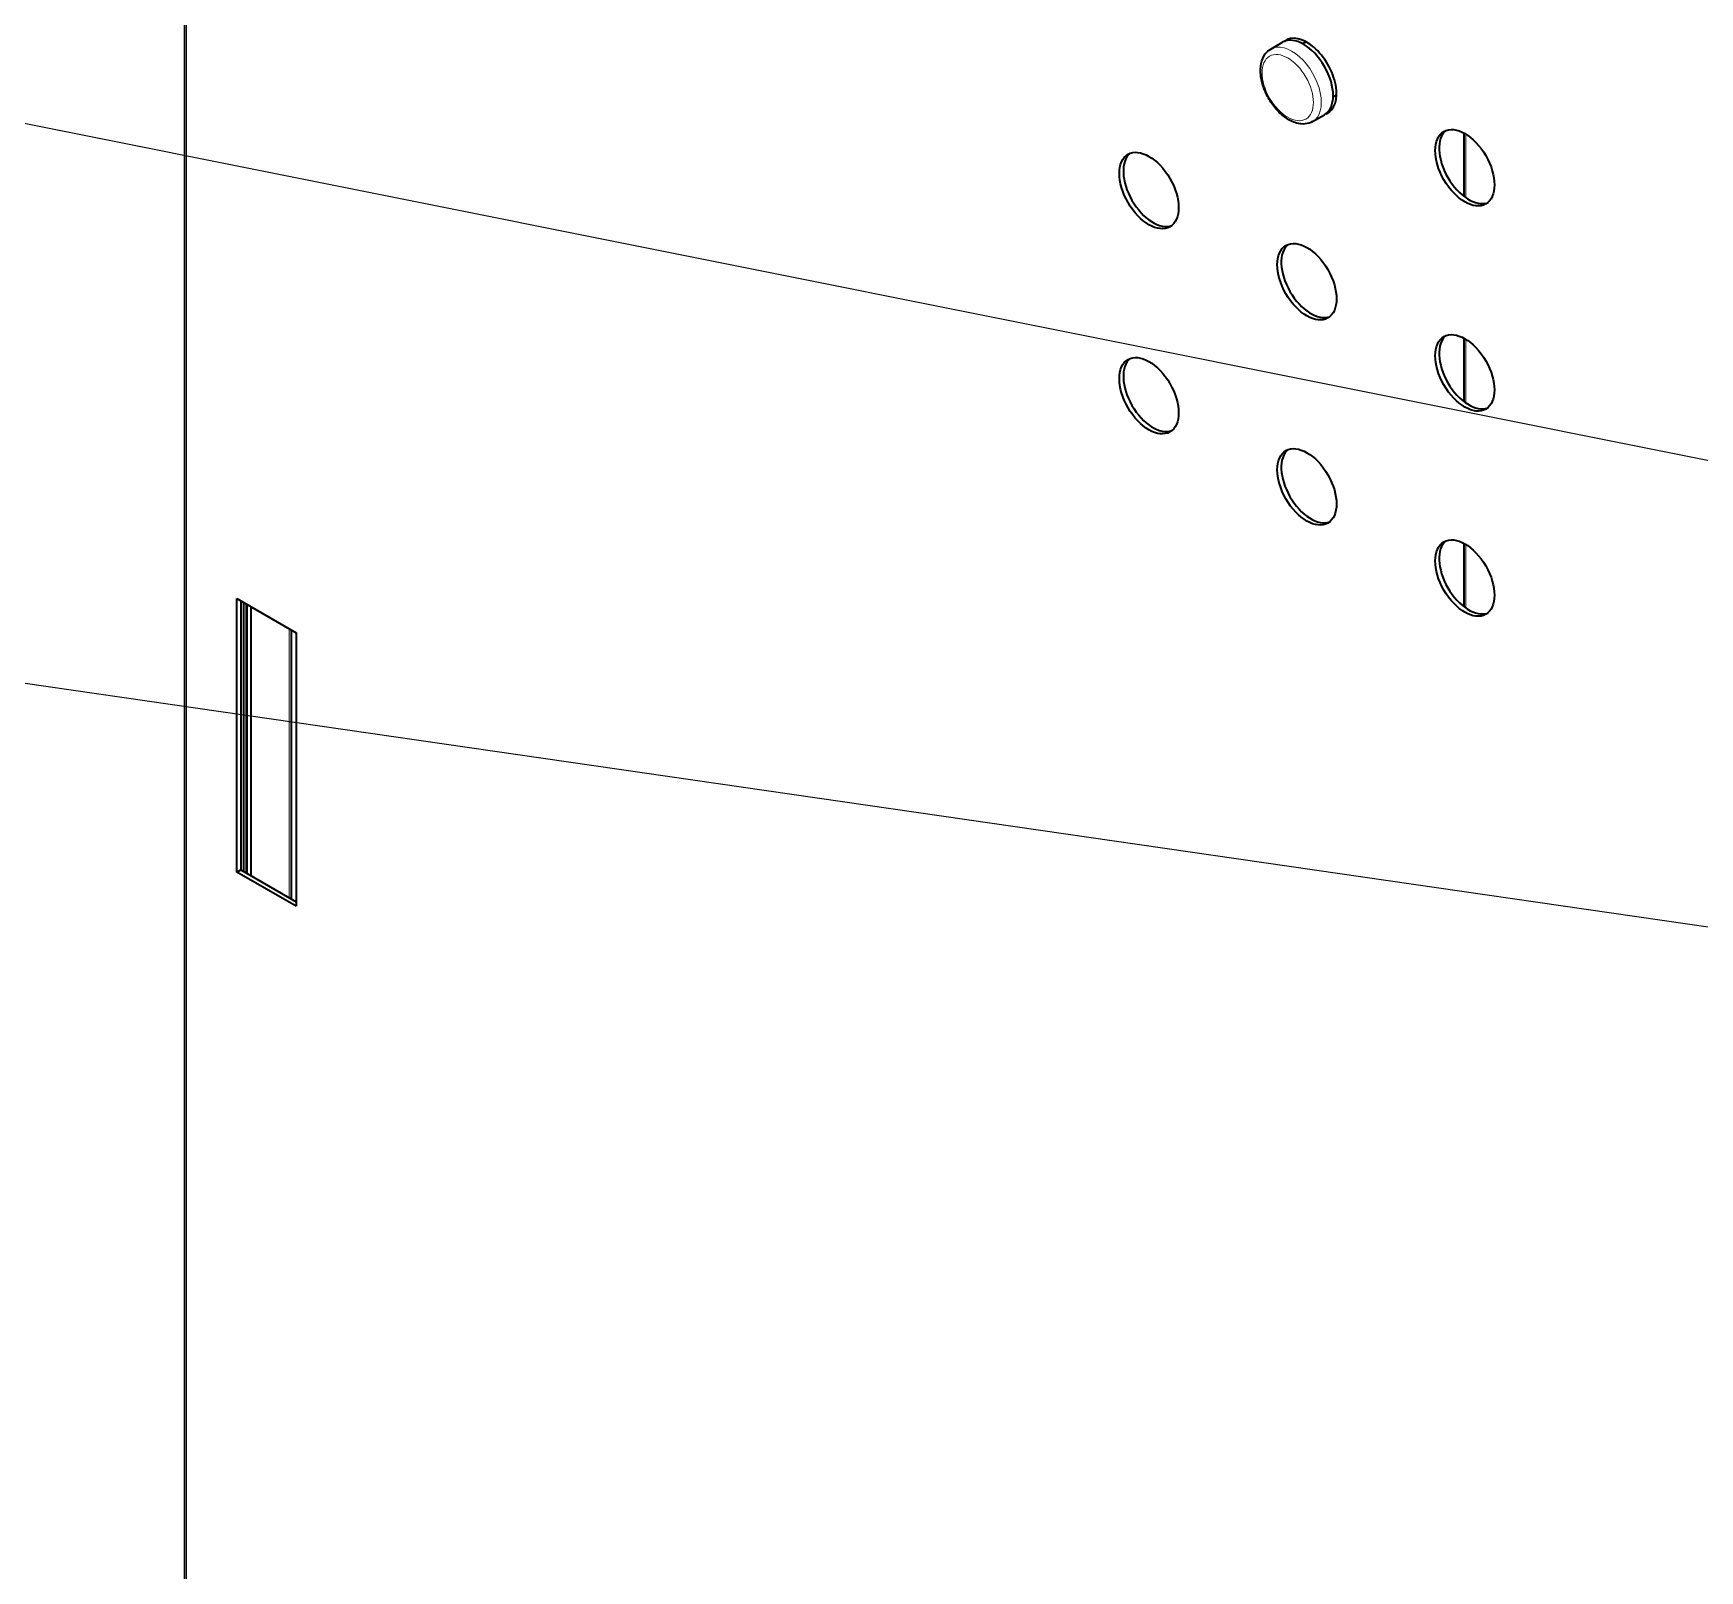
# Model space of a CAD drawing. Header units: millimetres. Extents: x 200 to 5740, y 200 to 4000.
# Drawn here: x 4541 to 5138, y 2715 to 3266 of the extents above; entities that cross this region are included whole.
import ezdxf

# ---------------------------------------------------------------- set-up
doc = ezdxf.new("R2010")
doc.units = ezdxf.units.MM
doc.header["$LTSCALE"] = 20
for name, color, linetype, lineweight in [('可見 (ISO)', 7, 'Continuous', 35), ('窄部可見 (ISO)', 7, 'Continuous', 18), ('符號 (ISO)', 7, 'Continuous', 25)]:
    doc.layers.add(name, color=color, linetype=linetype, lineweight=lineweight)
doc.styles.add('註記文字 (JIS)', font='kaiu.ttf')
doc.dimstyles.new('預設 (JIS)$7', dxfattribs={"dimscale": 20, "dimtxt": 3, "dimasz": 2.5, "dimexe": 2, "dimexo": 1, "dimgap": 0.8, "dimtad": 1, "dimrnd": 1e-08, "dimdsep": 46, "dimtxsty": '註記文字 (JIS)', "dimblk": 'Filled-1', "dimcen": 0.09, "dimdle": 10, "dimclrd": 256, "dimclre": 256, "dimclrt": 256, "dimadec": 0, "dimazin": 2, "dimtfac": 0.833333, "dimtmove": 0, "dimatfit": 3, "dimfxl": 0, "dimtolj": 1, "dimtzin": 0, "dimlwd": -1, "dimlwe": -1, "dimarcsym": 0})

# ---------------------------------------------------------------- blocks, each defined once
blk = doc.blocks.new('Filled-1')
at = {"color": 0}
for p, q in [((0, 0), (-1, 0.167)), ((-1, 0.167), (-1, -0.167)), ((-1, 0), (0, 0)), ((-1, -0.167), (0, 0))]:
    blk.add_line(p, q, dxfattribs=at)
at = {"color": 0, "flags": 128}
blk.add_lwpolyline([(-1, -0.167), (0, 0)], dxfattribs=at)
at = {"color": 0}
blk.add_solid([(-1, -0.167), (0, 0), (-1, 0.167), (-1, -0.167)], dxfattribs=at)

msp = doc.modelspace()

# ---------------------------------------------------------------- linework, layer by layer
at = {"layer": '可見 (ISO)'}
for p, q in [((4595.315, 3717.82), (4595.315, 2333.859)), ((4984.385, 3260.223), (4988.628, 3262.672)), ((4995.727, 3262.152), (4996.929, 3262.846)), ((5006.727, 3243.1), (5007.929, 3243.794)), ((4999.385, 3234.242), (5003.628, 3236.692)), ((5053.52, 3230.175), (5053.52, 3207.497)), ((5053.52, 3156.69), (5053.52, 3134.012)), ((5053.52, 3083.205), (5053.52, 3060.527)), ((4614.078, 2965.419), (4614.078, 3063.398)), ((4614.078, 3063.398), (4635.291, 3051.151)), ((4615.492, 3062.582), (4615.492, 2966.235)), ((4616.528, 2965.637), (4616.528, 3061.984)), ((4617.614, 3061.357), (4617.614, 2965.011)), ((4619.028, 3060.541), (4619.028, 2964.194)), ((4633.549, 3052.157), (4633.549, 2955.81)), ((4635.291, 3051.151), (4635.291, 2953.171)), ((4614.078, 2965.419), (4615.492, 2966.235)), ((4635.291, 2953.171), (4614.078, 2965.419)), ((4615.492, 2966.235), (4635.291, 2954.804))]:
    msp.add_line(p, q, dxfattribs=at)
for centre, major_axis, start_param, end_param in [((4997.33, 3250.376), (-7.5, 12.99), 3.0613679, 6.3634101), ((4996.128, 3249.682), (-7.5, 12.99), 3.1415927, 6.2831853), ((4998.744, 3251.193), (-7.5, 12.99), 0.0944211, 0.1753164), ((4998.744, 3251.193), (7.5, -12.99), 6.1078689, 6.1887642), ((5055.313, 3218.533), (-7.5, 12.99), 0.0944211, 3.0471715), ((4942.176, 3210.368), (-7.5, 12.99), 0.0944211, 3.0471715), ((4998.744, 3177.708), (-7.5, 12.99), 0.0944211, 3.0471715), ((5055.313, 3145.048), (-7.5, 12.99), 0.0944211, 3.0471715), ((4942.176, 3136.883), (-7.5, 12.99), 0.0944211, 3.0471715), ((4998.744, 3104.223), (-7.5, 12.99), 0.0944211, 3.0471715), ((5055.313, 3071.563), (-7.5, 12.99), 0.0944211, 3.0471715)]:
    msp.add_ellipse(centre, major_axis=major_axis, ratio=0.5773503, start_param=start_param, end_param=end_param, dxfattribs=at)
for centre in [(5053.898, 3217.716), (4940.761, 3209.551), (4997.33, 3176.891), (5053.898, 3144.232), (4940.761, 3136.067), (4997.33, 3103.407), (5053.898, 3070.747)]:
    msp.add_ellipse(centre, major_axis=(7.5, -12.99), ratio=0.5773503, dxfattribs=at)
msp.add_open_spline([(4999.385, 3234.242), (4998.571, 3233.772), (4997.653, 3233.49), (4995.679, 3233.3), (4994.62, 3233.422), (4992.368, 3234.068), (4991.177, 3234.651), (4988.834, 3236.222), (4987.686, 3237.23), (4985.584, 3239.537), (4984.63, 3240.832), (4982.995, 3243.583), (4982.313, 3245.037), (4981.282, 3247.981), (4980.934, 3249.472), (4980.627, 3252.37), (4980.67, 3253.778), (4981.208, 3256.334), (4981.69, 3257.496), (4982.953, 3259.178), (4983.62, 3259.781), (4984.385, 3260.223)], degree=3, knots=[0.7853982, 0.7853982, 0.7853982, 0.7853982, 1.0424817, 1.0424817, 1.3242334, 1.3242334, 1.6511955, 1.6511955, 1.9940828, 1.9940828, 2.3342605, 2.3342605, 2.672393, 2.672393, 3.0121119, 3.0121119, 3.355014, 3.355014, 3.6855068, 3.6855068, 3.9269908, 3.9269908, 3.9269908, 3.9269908], dxfattribs=at)
at = {"layer": '窄部可見 (ISO)'}
for p, q in [((4596.047, 3716.8), (4596.047, 2332.838)), ((5054.252, 3229.753), (5054.252, 3206.959)), ((5054.252, 3156.268), (5054.252, 3133.474)), ((5054.252, 3082.783), (5054.252, 3059.99)), ((4617.26, 3061.561), (4617.26, 2965.215)), ((4632.816, 2956.233), (4632.816, 3052.58))]:
    msp.add_line(p, q, dxfattribs=at)
msp.add_ellipse((4990.471, 3246.416), major_axis=(-6.5, 11.258), ratio=0.5773503, dxfattribs=at)
msp.add_ellipse((4991.885, 3247.233), major_axis=(7.5, -12.99), ratio=0.5773503, start_param=0, end_param=3.1415927, dxfattribs=at)

# ---------------------------------------------------------------- leaders
at = {"layer": '符號 (ISO)', "annotation_type": 0, "has_hookline": 1, "hookline_direction": 1}
for points, text_width in [([(5611.04, 3018.819), (4380.305, 3265.009)], 154.286), ([(5312.363, 2920.853), (4390.141, 3054.464)], 161.412)]:
    msp.add_leader(points, dimstyle='預設 (JIS)$7', override={"dimgap": 0, "dimtad": 1}, dxfattribs=dict(at, text_width=text_width))

doc.saveas('drawing.dxf')
